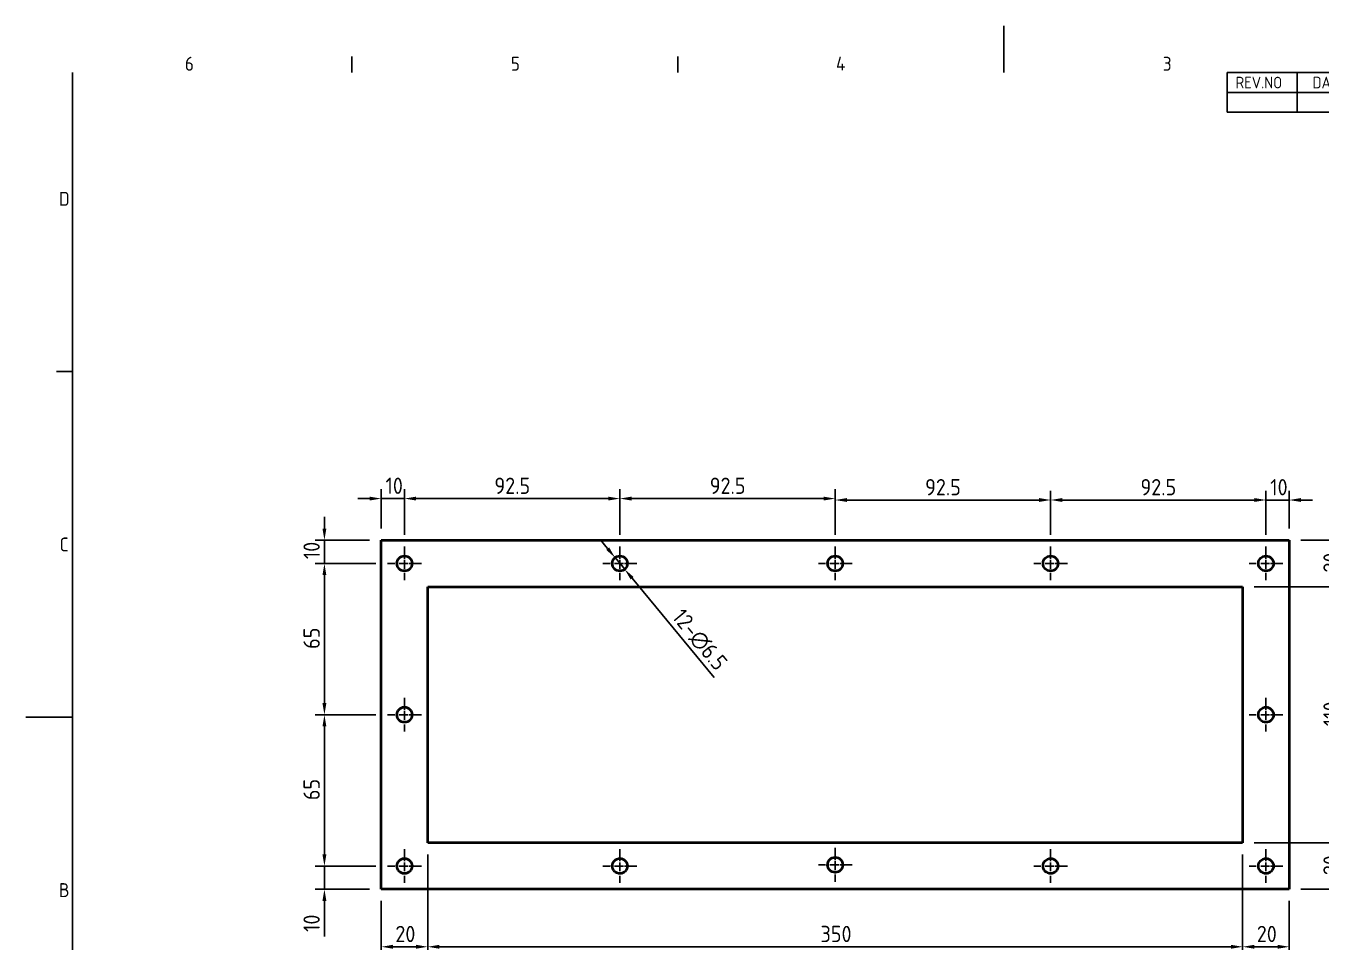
# Model space of a CAD drawing. Header units: millimetres. Extents: x 0 to 840, y 0 to 594.
# Drawn here: x 0 to 556, y 200 to 594 of the extents above; entities that cross this region are included whole.
import ezdxf

# ---------------------------------------------------------------- set-up
doc = ezdxf.new("R2010")
doc.units = ezdxf.units.MM
doc.header["$LTSCALE"] = 2
doc.linetypes.add('CHAIN', pattern=[0.3543, 0.2362, -0.0295, 0.0591, -0.0295])
doc.layers.get('0').update_dxf_attribs({"color": 3, "lineweight": 25})
for name, color, linetype, lineweight in [('가시적인 것(ISO)', 3, 'Continuous', 40), ('경계(ISO)', 7, 'Continuous', 25), ('기호(ISO)', 5, 'Continuous', 25), ('중심 표식(ISO)', 1, 'Continuous', 25), ('치수(ISO)', 2, 'Continuous', 25)]:
    doc.layers.add(name, color=color, linetype=linetype, lineweight=lineweight)
doc.styles.add('ISO ProportionalPSTEK', font='isocp.shx')
doc.styles.add('문자 텍스트_PSTEK_POSCO', font='isocp.shx')
doc.styles.add('치수 텍스트_PSTEK_POSCO', font='isocp.shx')
doc.dimstyles.new('치수_PSTEK_POSCO', dxfattribs={"dimscale": 2, "dimtxt": 3.5, "dimasz": 2.5, "dimexe": 2, "dimexo": 2.5, "dimgap": 1, "dimtad": 1, "dimrnd": 1e-08, "dimdsep": 46, "dimtxsty": '치수 텍스트_PSTEK_POSCO', "dimcen": 0.09, "dimdle": 10, "dimclrd": 7, "dimclre": 7, "dimclrt": 2, "dimadec": 1, "dimazin": 2, "dimtfac": 1, "dimtmove": 0, "dimatfit": 3, "dimfxl": 0, "dimtolj": 1, "dimlwd": -1, "dimlwe": -1, "dimarcsym": 0})

# ---------------------------------------------------------------- blocks, each defined once
blk = doc.blocks.new('경계 Default Border')
at = {"layer": '경계(ISO)'}
for p, q in [((70, 287), (70, 290.4)), ((140, 287), (140, 290.4)), ((10, 222.75), (6.6, 222.75))]:
    blk.add_line(p, q, dxfattribs=at)
at = {"layer": '경계(ISO)', "flags": 128}
for points in [[(210, 297), (210, 287)], [(10, 10), (10, 287)], [(0, 148.5), (10, 148.5)]]:
    blk.add_lwpolyline(points, dxfattribs=at)
at = {"layer": '경계(ISO)', "color": 2, "char_height": 3, "attachment_point": 7, "style": '문자 텍스트_PSTEK_POSCO'}
for s, insert in [('6', (34.14, 287.37)), ('5', (104.14, 287.37)), ('4', (173.97, 287.4)), ('3', (244.17, 287.37)), ('D', (7.08, 258.35)), ('C', (7.24, 184.1)), ('B', (7.08, 109.85))]:
    blk.add_mtext(s, dxfattribs=dict(at, insert=insert))
blk = doc.blocks.new('리비전 내역')
at = {"layer": '기호(ISO)'}
for p, q in [((258, 287), (410, 287)), ((258, 287), (258, 282.72)), ((273, 287), (273, 282.72)), ((288, 287), (288, 282.72)), ((365, 287), (365, 282.72)), ((380, 287), (380, 282.72)), ((395, 287), (395, 282.72)), ((410, 287), (410, 282.72)), ((258, 282.72), (410, 282.72)), ((258, 282.72), (258, 278.44)), ((273, 282.72), (273, 278.44)), ((288, 282.72), (288, 278.44)), ((365, 282.72), (365, 278.44)), ((380, 282.72), (380, 278.44)), ((395, 282.72), (395, 278.44)), ((410, 282.72), (410, 278.44)), ((258, 278.44), (410, 278.44))]:
    blk.add_line(p, q, dxfattribs=at)
at = {"layer": '기호(ISO)', "color": 2, "char_height": 2.5, "attachment_point": 7, "style": 'ISO ProportionalPSTEK'}
for s, insert in [('REV.NO', (259.79, 283.58)), ('DATE', (276.31, 283.58)), ('DESCRIPTION OF REVISION', (305.51, 283.58)), ('DRA.BY', (366.48, 283.58)), ('CH.BY', (382.86, 283.58)), ('APP.BY', (396.48, 283.58))]:
    blk.add_mtext(s, dxfattribs=dict(at, insert=insert))
blk = doc.blocks.new('*D23')
at = {"layer": 'Defpoints', "color": 0}
for p in [(155.37, 363.06), (128.22, 298.06), (152.62, 298.06)]:
    blk.add_point(p, dxfattribs=at)
at = {"layer": '치수(ISO)', "color": 7}
for p, q in [((150.37, 363.06), (124.22, 363.06)), ((128.22, 358.06), (128.22, 303.06)), ((147.62, 298.06), (124.22, 298.06))]:
    blk.add_line(p, q, dxfattribs=at)
for points in [[(127.38, 358.06), (129.05, 358.06), (128.22, 363.06)], [(127.38, 303.06), (129.05, 303.06), (128.22, 298.06)]]:
    blk.add_solid(points, dxfattribs=at)
at = {"layer": '치수(ISO)', "color": 2, "insert": (122.72, 326.36), "char_height": 7, "attachment_point": 4, "rotation": 90, "style": '치수 텍스트_PSTEK_POSCO'}
blk.add_mtext('\\A1;65', dxfattribs=at)
blk = doc.blocks.new('*D24')
at = {"layer": 'Defpoints', "color": 0}
for p in [(155.37, 298.06), (128.22, 233.06), (155.37, 233.06)]:
    blk.add_point(p, dxfattribs=at)
at = {"layer": '치수(ISO)', "color": 7}
for p, q in [((150.37, 298.06), (124.22, 298.06)), ((128.22, 293.06), (128.22, 238.06)), ((150.37, 233.06), (124.22, 233.06))]:
    blk.add_line(p, q, dxfattribs=at)
for points in [[(127.38, 293.06), (129.05, 293.06), (128.22, 298.06)], [(127.38, 238.06), (129.05, 238.06), (128.22, 233.06)]]:
    blk.add_solid(points, dxfattribs=at)
at = {"layer": '치수(ISO)', "color": 2, "insert": (122.72, 261.36), "char_height": 7, "attachment_point": 4, "rotation": 90, "style": '치수 텍스트_PSTEK_POSCO'}
blk.add_mtext('\\A1;65', dxfattribs=at)
blk = doc.blocks.new('*D25')
at = {"layer": 'Defpoints', "color": 0}
for p in [(128.22, 233.06), (155.37, 233.06), (152.62, 223.06)]:
    blk.add_point(p, dxfattribs=at)
at = {"layer": '치수(ISO)', "color": 7}
for p, q in [((128.22, 238.06), (128.22, 243.06)), ((150.37, 233.06), (124.22, 233.06)), ((128.22, 233.06), (128.22, 223.06)), ((147.62, 223.06), (124.22, 223.06)), ((128.22, 218.06), (128.22, 202.76))]:
    blk.add_line(p, q, dxfattribs=at)
for points in [[(127.38, 238.06), (129.05, 238.06), (128.22, 233.06)], [(127.38, 218.06), (129.05, 218.06), (128.22, 223.06)]]:
    blk.add_solid(points, dxfattribs=at)
at = {"layer": '치수(ISO)', "color": 2, "insert": (122.72, 204.76), "char_height": 7, "attachment_point": 4, "rotation": 90, "style": '치수 텍스트_PSTEK_POSCO'}
blk.add_mtext('\\A1;10', dxfattribs=at)
blk = doc.blocks.new('*D26')
at = {"layer": 'Defpoints', "color": 0}
for p in [(152.62, 390.93), (152.62, 373.06), (162.62, 370.31)]:
    blk.add_point(p, dxfattribs=at)
at = {"layer": '치수(ISO)', "color": 7}
for p, q in [((147.62, 390.93), (142.62, 390.93)), ((152.62, 378.06), (152.62, 394.93)), ((162.62, 390.93), (152.62, 390.93)), ((162.62, 375.31), (162.62, 394.93)), ((167.62, 390.93), (172.62, 390.93))]:
    blk.add_line(p, q, dxfattribs=at)
for points in [[(147.62, 391.76), (147.62, 390.1), (152.62, 390.93)], [(167.62, 391.76), (167.62, 390.1), (162.62, 390.93)]]:
    blk.add_solid(points, dxfattribs=at)
at = {"layer": '치수(ISO)', "color": 2, "insert": (154.47, 396.43), "char_height": 7, "attachment_point": 4, "style": '치수 텍스트_PSTEK_POSCO'}
blk.add_mtext('\\A1;10', dxfattribs=at)
blk = doc.blocks.new('*D27')
at = {"layer": 'Defpoints', "color": 0}
for p in [(128.22, 373.06), (152.62, 373.06), (155.37, 363.06)]:
    blk.add_point(p, dxfattribs=at)
at = {"layer": '치수(ISO)', "color": 7}
for p, q in [((128.22, 378.06), (128.22, 383.06)), ((147.62, 373.06), (124.22, 373.06)), ((128.22, 363.06), (128.22, 373.06)), ((150.37, 363.06), (124.22, 363.06)), ((128.22, 358.06), (128.22, 353.06))]:
    blk.add_line(p, q, dxfattribs=at)
for points in [[(127.38, 378.06), (129.05, 378.06), (128.22, 373.06)], [(127.38, 358.06), (129.05, 358.06), (128.22, 363.06)]]:
    blk.add_solid(points, dxfattribs=at)
at = {"layer": '치수(ISO)', "color": 2, "insert": (122.72, 364.91), "char_height": 7, "attachment_point": 4, "rotation": 90, "style": '치수 텍스트_PSTEK_POSCO'}
blk.add_mtext('\\A1;10', dxfattribs=at)
blk = doc.blocks.new('*D28')
at = {"layer": 'Defpoints', "color": 0}
for p in [(255.12, 390.93), (162.62, 370.31), (255.12, 370.31)]:
    blk.add_point(p, dxfattribs=at)
at = {"layer": '치수(ISO)', "color": 7}
for p, q in [((162.62, 375.31), (162.62, 394.93)), ((167.62, 390.93), (250.12, 390.93)), ((255.12, 375.31), (255.12, 394.93))]:
    blk.add_line(p, q, dxfattribs=at)
for points in [[(167.62, 391.76), (167.62, 390.1), (162.62, 390.93)], [(250.12, 391.76), (250.12, 390.1), (255.12, 390.93)]]:
    blk.add_solid(points, dxfattribs=at)
at = {"layer": '치수(ISO)', "color": 2, "insert": (201.23, 396.43), "char_height": 7, "attachment_point": 4, "style": '치수 텍스트_PSTEK_POSCO'}
blk.add_mtext('\\A1;92.5', dxfattribs=at)
blk = doc.blocks.new('*D29')
at = {"layer": 'Defpoints', "color": 0}
for p in [(255.12, 390.93), (255.12, 370.31), (347.62, 370.31)]:
    blk.add_point(p, dxfattribs=at)
at = {"layer": '치수(ISO)', "color": 7}
for p, q in [((255.12, 375.31), (255.12, 394.93)), ((342.62, 390.93), (260.12, 390.93)), ((347.62, 375.31), (347.62, 394.93))]:
    blk.add_line(p, q, dxfattribs=at)
for points in [[(260.12, 391.76), (260.12, 390.1), (255.12, 390.93)], [(342.62, 391.76), (342.62, 390.1), (347.62, 390.93)]]:
    blk.add_solid(points, dxfattribs=at)
at = {"layer": '치수(ISO)', "color": 2, "insert": (293.73, 396.43), "char_height": 7, "attachment_point": 4, "style": '치수 텍스트_PSTEK_POSCO'}
blk.add_mtext('\\A1;92.5', dxfattribs=at)
blk = doc.blocks.new('*D30')
at = {"layer": 'Defpoints', "color": 0}
for p in [(347.62, 390.31), (347.62, 370.31), (440.12, 370.31)]:
    blk.add_point(p, dxfattribs=at)
at = {"layer": '치수(ISO)', "color": 7}
for p, q in [((347.62, 375.31), (347.62, 394.31)), ((435.12, 390.31), (352.62, 390.31)), ((440.12, 375.31), (440.12, 394.31))]:
    blk.add_line(p, q, dxfattribs=at)
for points in [[(352.62, 391.15), (352.62, 389.48), (347.62, 390.31)], [(435.12, 391.15), (435.12, 389.48), (440.12, 390.31)]]:
    blk.add_solid(points, dxfattribs=at)
at = {"layer": '치수(ISO)', "color": 2, "insert": (386.23, 395.82), "char_height": 7, "attachment_point": 4, "style": '치수 텍스트_PSTEK_POSCO'}
blk.add_mtext('\\A1;92.5', dxfattribs=at)
blk = doc.blocks.new('*D31')
at = {"layer": 'Defpoints', "color": 0}
for p in [(532.62, 390.31), (440.12, 370.31), (532.62, 370.31)]:
    blk.add_point(p, dxfattribs=at)
at = {"layer": '치수(ISO)', "color": 7}
for p, q in [((440.12, 375.31), (440.12, 394.31)), ((445.12, 390.31), (527.62, 390.31)), ((532.62, 375.31), (532.62, 394.31))]:
    blk.add_line(p, q, dxfattribs=at)
for points in [[(445.12, 391.15), (445.12, 389.48), (440.12, 390.31)], [(527.62, 391.15), (527.62, 389.48), (532.62, 390.31)]]:
    blk.add_solid(points, dxfattribs=at)
at = {"layer": '치수(ISO)', "color": 2, "insert": (478.73, 395.82), "char_height": 7, "attachment_point": 4, "style": '치수 텍스트_PSTEK_POSCO'}
blk.add_mtext('\\A1;92.5', dxfattribs=at)
blk = doc.blocks.new('*D32')
at = {"layer": 'Defpoints', "color": 0}
for p in [(542.62, 390.31), (542.62, 373.06), (532.62, 370.31)]:
    blk.add_point(p, dxfattribs=at)
at = {"layer": '치수(ISO)', "color": 7}
for p, q in [((527.62, 390.31), (522.62, 390.31)), ((532.62, 375.31), (532.62, 394.31)), ((532.62, 390.31), (542.62, 390.31)), ((542.62, 378.06), (542.62, 394.31)), ((547.62, 390.31), (552.62, 390.31))]:
    blk.add_line(p, q, dxfattribs=at)
for points in [[(527.62, 391.15), (527.62, 389.48), (532.62, 390.31)], [(547.62, 391.15), (547.62, 389.48), (542.62, 390.31)]]:
    blk.add_solid(points, dxfattribs=at)
at = {"layer": '치수(ISO)', "color": 2, "insert": (534.47, 395.81), "char_height": 7, "attachment_point": 4, "style": '치수 텍스트_PSTEK_POSCO'}
blk.add_mtext('\\A1;10', dxfattribs=at)
blk = doc.blocks.new('*D33')
at = {"layer": 'Defpoints', "color": 0}
for p in [(522.62, 353.06), (522.62, 243.06), (566.28, 243.06)]:
    blk.add_point(p, dxfattribs=at)
at = {"layer": '치수(ISO)', "color": 7}
for p, q in [((527.62, 353.06), (570.28, 353.06)), ((566.28, 348.06), (566.28, 248.06)), ((527.62, 243.06), (570.28, 243.06))]:
    blk.add_line(p, q, dxfattribs=at)
for points in [[(565.45, 348.06), (567.11, 348.06), (566.28, 353.06)], [(565.45, 248.06), (567.11, 248.06), (566.28, 243.06)]]:
    blk.add_solid(points, dxfattribs=at)
at = {"layer": '치수(ISO)', "color": 2, "insert": (560.78, 293.16), "char_height": 7, "attachment_point": 4, "rotation": 90, "style": '치수 텍스트_PSTEK_POSCO'}
blk.add_mtext('\\A1;110', dxfattribs=at)
blk = doc.blocks.new('*D34')
at = {"layer": 'Defpoints', "color": 0}
for p in [(542.62, 373.06), (566.28, 373.06), (522.62, 353.06)]:
    blk.add_point(p, dxfattribs=at)
at = {"layer": '치수(ISO)', "color": 7}
for p, q in [((547.62, 373.06), (570.28, 373.06)), ((566.28, 358.06), (566.28, 368.06)), ((527.62, 353.06), (570.28, 353.06))]:
    blk.add_line(p, q, dxfattribs=at)
for points in [[(565.45, 368.06), (567.11, 368.06), (566.28, 373.06)], [(565.45, 358.06), (567.11, 358.06), (566.28, 353.06)]]:
    blk.add_solid(points, dxfattribs=at)
at = {"layer": '치수(ISO)', "color": 2, "insert": (560.78, 359.12), "char_height": 7, "attachment_point": 4, "rotation": 90, "style": '치수 텍스트_PSTEK_POSCO'}
blk.add_mtext('\\A1;20', dxfattribs=at)
blk = doc.blocks.new('*D35')
at = {"layer": 'Defpoints', "color": 0}
for p in [(522.62, 243.06), (542.62, 223.06), (566.28, 223.06)]:
    blk.add_point(p, dxfattribs=at)
at = {"layer": '치수(ISO)', "color": 7}
for p, q in [((527.62, 243.06), (570.28, 243.06)), ((566.28, 238.06), (566.28, 228.06)), ((547.62, 223.06), (570.28, 223.06))]:
    blk.add_line(p, q, dxfattribs=at)
for points in [[(565.45, 238.06), (567.11, 238.06), (566.28, 243.06)], [(565.45, 228.06), (567.11, 228.06), (566.28, 223.06)]]:
    blk.add_solid(points, dxfattribs=at)
at = {"layer": '치수(ISO)', "color": 2, "insert": (560.78, 229.12), "char_height": 7, "attachment_point": 4, "rotation": 90, "style": '치수 텍스트_PSTEK_POSCO'}
blk.add_mtext('\\A1;20', dxfattribs=at)
blk = doc.blocks.new('*D36')
at = {"layer": 'Defpoints', "color": 0}
for p in [(152.62, 223.06), (542.62, 223.06), (152.62, 178.52)]:
    blk.add_point(p, dxfattribs=at)
at = {"layer": '치수(ISO)', "color": 7}
for p, q in [((152.62, 218.06), (152.62, 174.52)), ((542.62, 218.06), (542.62, 174.52)), ((537.62, 178.52), (157.62, 178.52))]:
    blk.add_line(p, q, dxfattribs=at)
for points in [[(157.62, 179.36), (157.62, 177.69), (152.62, 178.52)], [(537.62, 179.36), (537.62, 177.69), (542.62, 178.52)]]:
    blk.add_solid(points, dxfattribs=at)
at = {"layer": '치수(ISO)', "color": 2, "insert": (341.31, 184.02), "char_height": 7, "attachment_point": 4, "style": '치수 텍스트_PSTEK_POSCO'}
blk.add_mtext('\\A1;390', dxfattribs=at)
blk = doc.blocks.new('*D37')
at = {"layer": 'Defpoints', "color": 0}
for p in [(522.62, 243.06), (542.62, 223.06), (522.62, 198.37)]:
    blk.add_point(p, dxfattribs=at)
at = {"layer": '치수(ISO)', "color": 7}
for p, q in [((522.62, 238.06), (522.62, 194.37)), ((542.62, 218.06), (542.62, 194.37)), ((537.62, 198.37), (527.62, 198.37))]:
    blk.add_line(p, q, dxfattribs=at)
for points in [[(527.62, 199.21), (527.62, 197.54), (522.62, 198.37)], [(537.62, 199.21), (537.62, 197.54), (542.62, 198.37)]]:
    blk.add_solid(points, dxfattribs=at)
at = {"layer": '치수(ISO)', "color": 2, "insert": (528.68, 203.87), "char_height": 7, "attachment_point": 4, "style": '치수 텍스트_PSTEK_POSCO'}
blk.add_mtext('\\A1;20', dxfattribs=at)
blk = doc.blocks.new('*D38')
at = {"layer": 'Defpoints', "color": 0}
for p in [(172.62, 243.06), (522.62, 243.06), (172.62, 198.37)]:
    blk.add_point(p, dxfattribs=at)
at = {"layer": '치수(ISO)', "color": 7}
for p, q in [((172.62, 238.06), (172.62, 194.37)), ((522.62, 238.06), (522.62, 194.37)), ((517.62, 198.37), (177.62, 198.37))]:
    blk.add_line(p, q, dxfattribs=at)
for points in [[(177.62, 199.21), (177.62, 197.54), (172.62, 198.37)], [(517.62, 199.21), (517.62, 197.54), (522.62, 198.37)]]:
    blk.add_solid(points, dxfattribs=at)
at = {"layer": '치수(ISO)', "color": 2, "insert": (341.32, 203.87), "char_height": 7, "attachment_point": 4, "style": '치수 텍스트_PSTEK_POSCO'}
blk.add_mtext('\\A1;350', dxfattribs=at)
blk = doc.blocks.new('*D39')
at = {"layer": 'Defpoints', "color": 0}
for p in [(172.62, 243.06), (152.62, 223.06), (152.62, 198.37)]:
    blk.add_point(p, dxfattribs=at)
at = {"layer": '치수(ISO)', "color": 7}
for p, q in [((172.62, 238.06), (172.62, 194.37)), ((152.62, 218.06), (152.62, 194.37)), ((167.62, 198.37), (157.62, 198.37))]:
    blk.add_line(p, q, dxfattribs=at)
for points in [[(157.62, 199.21), (157.62, 197.54), (152.62, 198.37)], [(167.62, 199.21), (167.62, 197.54), (172.62, 198.37)]]:
    blk.add_solid(points, dxfattribs=at)
at = {"layer": '치수(ISO)', "color": 2, "insert": (158.68, 203.87), "char_height": 7, "attachment_point": 4, "style": '치수 텍스트_PSTEK_POSCO'}
blk.add_mtext('\\A1;20', dxfattribs=at)
blk = doc.blocks.new('*D41')
at = {"layer": 'Defpoints', "color": 0}
for p in [(542.62, 373.06), (542.62, 223.06), (588.34, 223.06)]:
    blk.add_point(p, dxfattribs=at)
at = {"layer": '치수(ISO)', "color": 7}
for p, q in [((547.62, 373.06), (592.34, 373.06)), ((588.34, 368.06), (588.34, 228.06)), ((547.62, 223.06), (592.34, 223.06))]:
    blk.add_line(p, q, dxfattribs=at)
for points in [[(587.51, 368.06), (589.18, 368.06), (588.34, 373.06)], [(587.51, 228.06), (589.18, 228.06), (588.34, 223.06)]]:
    blk.add_solid(points, dxfattribs=at)
at = {"layer": '치수(ISO)', "color": 2, "insert": (582.84, 292.46), "char_height": 7, "attachment_point": 4, "rotation": 90, "style": '치수 텍스트_PSTEK_POSCO'}
blk.add_mtext('\\A1;150', dxfattribs=at)
blk = doc.blocks.new('*D42')
at = {"layer": 'Defpoints', "color": 0}
for p in [(253.05, 365.57), (257.19, 360.56)]:
    blk.add_point(p, dxfattribs=at)
at = {"layer": '치수(ISO)', "color": 7}
for p, q in [((249.87, 369.43), (246.69, 373.28)), ((253.05, 365.57), (257.19, 360.56)), ((260.37, 356.7), (295.61, 314.01))]:
    blk.add_line(p, q, dxfattribs=at)
for points in [[(250.51, 369.96), (249.23, 368.9), (253.05, 365.57)], [(261.02, 357.23), (259.73, 356.17), (257.19, 360.56)]]:
    blk.add_solid(points, dxfattribs=at)
at = {"layer": '치수(ISO)', "color": 2, "insert": (279.68, 341.95), "char_height": 7, "attachment_point": 4, "rotation": 309.5315, "style": '치수 텍스트_PSTEK_POSCO'}
blk.add_mtext('\\A1;12-∅6.5', dxfattribs=at)

msp = doc.modelspace()

# ---------------------------------------------------------------- linework, layer by layer
at = {"layer": '가시적인 것(ISO)'}
for p, q in [((152.6218, 223.0644), (152.6218, 373.0644)), ((152.6218, 373.0644), (542.6218, 373.0644)), ((542.6218, 373.0644), (542.6218, 223.0644)), ((172.6218, 353.0644), (522.6218, 353.0644)), ((172.6218, 243.0644), (172.6218, 353.0644)), ((522.6218, 353.0644), (522.6218, 243.0644)), ((522.6218, 243.0644), (172.6218, 243.0644)), ((542.6218, 223.0644), (152.6218, 223.0644))]:
    msp.add_line(p, q, dxfattribs=at)
for centre in [(162.6218, 363.0644), (255.1218, 363.0644), (347.6218, 363.0644), (440.1218, 363.0644), (532.6218, 363.0644), (162.6218, 298.0644), (532.6218, 298.0644), (162.6218, 233.0644), (255.1218, 233.0644), (347.6218, 233.5646), (440.1218, 233.0644), (532.6218, 233.0644)]:
    msp.add_circle(centre, 3.25, dxfattribs=at)
at = {"layer": '중심 표식(ISO)', "linetype": 'CHAIN', "ltscale": 8.056153}
for p, q in [((162.6218, 370.3144), (162.6218, 355.8144)), ((255.1218, 370.3144), (255.1218, 355.8144)), ((347.6218, 370.3144), (347.6218, 355.8144)), ((440.1218, 370.3144), (440.1218, 355.8144)), ((532.6218, 370.3144), (532.6218, 355.8144)), ((169.8718, 363.0644), (155.3718, 363.0644)), ((262.3718, 363.0644), (247.8718, 363.0644)), ((354.8718, 363.0644), (340.3718, 363.0644)), ((447.3718, 363.0644), (432.8718, 363.0644)), ((539.8718, 363.0644), (525.3718, 363.0644)), ((162.6218, 305.3144), (162.6218, 290.8144)), ((532.6218, 305.3144), (532.6218, 290.8144)), ((169.8718, 298.0644), (155.3718, 298.0644)), ((539.8718, 298.0644), (525.3718, 298.0644)), ((162.6218, 240.3144), (162.6218, 225.8144)), ((255.1218, 240.3144), (255.1218, 225.8144)), ((347.6218, 240.8146), (347.6218, 226.3146)), ((440.1218, 240.3144), (440.1218, 225.8144)), ((532.6218, 240.3144), (532.6218, 225.8144)), ((169.8718, 233.0644), (155.3718, 233.0644)), ((262.3718, 233.0644), (247.8718, 233.0644)), ((354.8718, 233.5646), (340.3718, 233.5646)), ((447.3718, 233.0644), (432.8718, 233.0644)), ((539.8718, 233.0644), (525.3718, 233.0644))]:
    msp.add_line(p, q, dxfattribs=at)

# ---------------------------------------------------------------- block references
at = {"xscale": 2, "yscale": 2, "zscale": 2}
msp.add_blockref('경계 Default Border', (0, 0), dxfattribs=at)
at = {"layer": '기호(ISO)', "xscale": 2, "yscale": 2, "zscale": 2}
msp.add_blockref('리비전 내역', (0, 0), dxfattribs=at)

# ---------------------------------------------------------------- dimensions: what is measured, and where the dimension line sits
at = {"layer": '치수(ISO)', "color": 7}
for base, p1, p2, angle, override, picture, middle in [((152.6218, 390.9304), (162.6218, 370.3144), (152.6218, 373.0644), 180, {"dimdec": 2, "dimtp": 0, "dimtm": 0, "dimtdec": 2, "dimtofl": 1, "dimatfit": 1}, '*D26', (157.6218, 390.9304)), ((255.1218, 390.9304), (162.6218, 370.3144), (255.1218, 370.3144), 180, {"dimdec": 2, "dimtp": 0, "dimtm": 0, "dimtdec": 2, "dimtofl": 0, "dimatfit": 1}, '*D28', (208.8718, 390.9304)), ((255.1218, 390.9304), (347.6218, 370.3144), (255.1218, 370.3144), 180, {"dimdec": 2, "dimtp": 0, "dimtm": 0, "dimtdec": 2, "dimtofl": 0, "dimatfit": 1}, '*D29', (301.3718, 390.9304)), ((347.6218, 390.3144), (440.1218, 370.3144), (347.6218, 370.3144), 180, {"dimdec": 2, "dimtp": 0, "dimtm": 0, "dimtdec": 2, "dimtofl": 0, "dimatfit": 1}, '*D30', (393.8718, 390.3144)), ((532.6218, 390.3144), (440.1218, 370.3144), (532.6218, 370.3144), 180, {"dimdec": 2, "dimtp": 0, "dimtm": 0, "dimtdec": 2, "dimtofl": 0, "dimatfit": 1}, '*D31', (486.3718, 390.3144)), ((542.6218, 390.3144), (532.6218, 370.3144), (542.6218, 373.0644), 180, {"dimdec": 2, "dimtp": 0, "dimtm": 0, "dimtdec": 2, "dimtofl": 1, "dimatfit": 1}, '*D32', (537.6218, 390.3144)), ((128.2155, 373.0644), (155.3718, 363.0644), (152.6218, 373.0644), 90, {"dimdec": 2, "dimtp": 0, "dimtm": 0, "dimtdec": 2, "dimtofl": 1, "dimatfit": 1}, '*D27', (128.2155, 368.0644)), ((566.28, 373.0644), (522.6218, 353.0644), (542.6218, 373.0644), 270, {"dimdec": 2, "dimtp": 0, "dimtm": 0, "dimtdec": 2, "dimtofl": 0, "dimatfit": 1}, '*D34', (566.28, 363.0644)), ((588.3429, 223.0644), (542.6218, 373.0644), (542.6218, 223.0644), 90, {"dimdec": 2, "dimtp": 0, "dimtm": 0, "dimtdec": 2, "dimtofl": 0, "dimatfit": 1}, '*D41', (588.3429, 298.0644)), ((128.2155, 298.0644), (155.3718, 363.0644), (152.6218, 298.0644), 90, {"dimdec": 2, "dimtp": 0, "dimtm": 0, "dimtdec": 2, "dimtofl": 0, "dimatfit": 1}, '*D23', (128.2155, 330.5644)), ((566.28, 243.0644), (522.6218, 353.0644), (522.6218, 243.0644), 90, {"dimdec": 2, "dimtp": 0, "dimtm": 0, "dimtdec": 2, "dimtofl": 0, "dimatfit": 1}, '*D33', (566.28, 298.0644)), ((128.2155, 233.0644), (155.3718, 298.0644), (155.3718, 233.0644), 90, {"dimdec": 2, "dimtp": 0, "dimtm": 0, "dimtdec": 2, "dimtofl": 0, "dimatfit": 1}, '*D24', (128.2155, 265.5644)), ((128.2155, 233.0644), (152.6218, 223.0644), (155.3718, 233.0644), 90, {"dimdec": 2, "dimtp": 0, "dimtm": 0, "dimtdec": 2, "dimtofl": 1, "dimatfit": 1}, '*D25', (128.2155, 207.9116)), ((172.6218, 198.3734), (522.6218, 243.0644), (172.6218, 243.0644), 180, {"dimdec": 2, "dimtp": 0, "dimtm": 0, "dimtdec": 2, "dimtofl": 0, "dimatfit": 1}, '*D38', (347.6218, 198.3734)), ((566.28, 223.0644), (522.6218, 243.0644), (542.6218, 223.0644), 90, {"dimdec": 2, "dimtp": 0, "dimtm": 0, "dimtdec": 2, "dimtofl": 0, "dimatfit": 1}, '*D35', (566.28, 233.0644)), ((522.6218, 198.3734), (542.6218, 223.0644), (522.6218, 243.0644), 180, {"dimdec": 2, "dimtp": 0, "dimtm": 0, "dimtdec": 2, "dimtofl": 0, "dimatfit": 1}, '*D37', (532.6218, 198.3734)), ((152.6218, 178.524), (542.6218, 223.0644), (152.6218, 223.0644), 180, {"dimdec": 2, "dimtp": 0, "dimtm": 0, "dimtdec": 2, "dimtofl": 0, "dimatfit": 1}, '*D36', (347.6218, 178.524))]:
    dim = msp.add_linear_dim(base=base, p1=p1, p2=p2, angle=angle, dimstyle='치수_PSTEK_POSCO', override=override, dxfattribs=at)
    dim.commit()
    dim.dimension.update_dxf_attribs({"geometry": picture, "text_midpoint": middle, "dimtype": 160})
dim = msp.add_diameter_dim_2p(p1=(253.0531, 365.571), p2=(257.1904, 360.5577), text='12-<>', dimstyle='치수_PSTEK_POSCO', override={"dimdec": 2, "dimlfac": 1, "dimtp": 0, "dimtm": 0, "dimtdec": 2, "dimatfit": 2}, dxfattribs=at)
dim.commit()
dim.dimension.update_dxf_attribs({"geometry": '*D42', "text_midpoint": (284.8835, 327.0009), "dimtype": 163})
dim = msp.add_linear_dim(base=(152.6218, 198.3734), p1=(172.6218, 243.0644), p2=(152.6218, 223.0644), dimstyle='치수_PSTEK_POSCO', override={"dimdec": 2, "dimtp": 0, "dimtm": 0, "dimtdec": 2, "dimtofl": 0, "dimatfit": 1}, dxfattribs=at)
dim.commit()
dim.dimension.update_dxf_attribs({"geometry": '*D39', "text_midpoint": (162.6218, 198.3734), "dimtype": 160})

doc.saveas('drawing.dxf')
